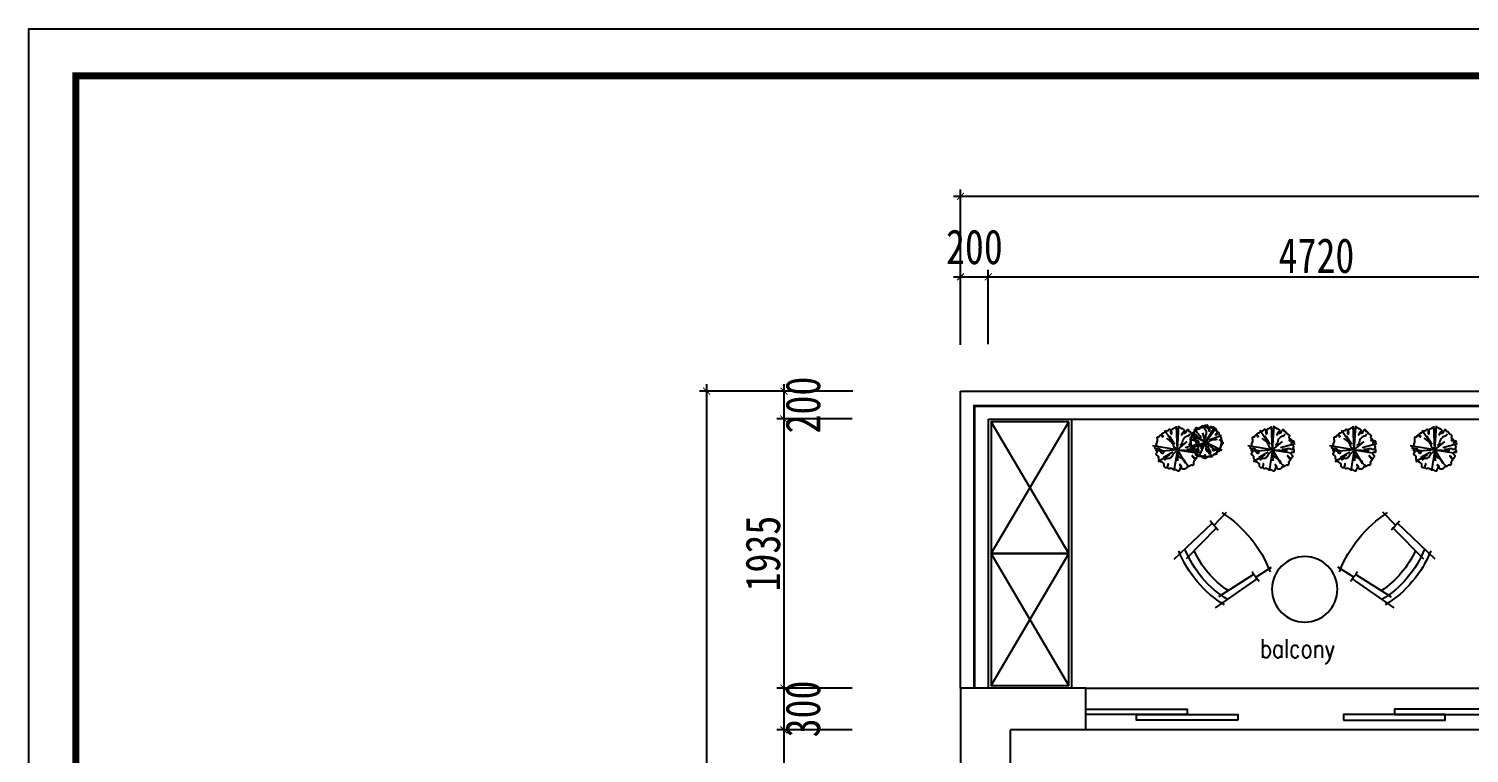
# Model space of a CAD drawing. Header units: millimetres. Extents: x -77055 to 331180, y -861586 to -491011.
# Drawn here: x 138908 to 149266, y -523400 to -518192 of the extents above; entities that cross this region are included whole.
import ezdxf

# ---------------------------------------------------------------- set-up
doc = ezdxf.new("R2010")
doc.units = ezdxf.units.MM
doc.header["$PDMODE"] = 3
doc.linetypes.add('M-HIDDEN', pattern=[1.875, 1.25, -0.625])
for name, color, linetype in [('0-01图框模板说明', 2, 'Continuous'), ('0-02图框细线', 136, 'Continuous'), ('250', 250, 'Continuous'), ('IEM-18Norm', 30, 'Continuous'), ('IFF-PLANTS', 86, 'Continuous'), ('JP-高位家具', 1, 'Continuous'), ('PUB_TEXT', 7, 'Continuous')]:
    doc.layers.add(name, color=color, linetype=linetype)
doc.styles.add('_SIMPLEX', font='SIMPLEX.shx', dxfattribs={"width": 0.8})
doc.styles.add('DIM', font='simhei.ttf', dxfattribs={"width": 0.8})
doc.dimstyles.new('1-50', dxfattribs={"dimscale": 50, "dimtxt": 5, "dimasz": 1, "dimexe": 1, "dimexo": 0.1, "dimgap": 0.5, "dimtad": 1, "dimdec": 0, "dimdsep": 46, "dimtxsty": 'DIM', "dimblk": 'ARCHTICK', "dimcen": 4, "dimdle": 1, "dimclrd": 3, "dimclre": 3, "dimclrt": 1, "dimadec": 0, "dimazin": 0, "dimtfac": 1, "dimtdec": 0, "dimtmove": 2, "dimatfit": 3, "dimldrblk": 'DOT', "dimfxl": 15, "dimfxlon": 1, "dimarcsym": 0})

# ---------------------------------------------------------------- blocks, each defined once
blk = doc.blocks.new('_ArchTick')
at = {"color": 0, "linetype": 'ByBlock', "const_width": 0.15}
blk.add_lwpolyline([(-0.5, -0.5), (0.5, 0.5)], dxfattribs=at)
blk = doc.blocks.new('*D252')
at = {"layer": '250', "color": 3, "lineweight": -2}
for p, q in [((145558, -519975), (145858, -519975)), ((145608, -520463), (145608, -519925)), ((145808, -520458), (145808, -519925))]:
    blk.add_line(p, q, dxfattribs=at)
at = {"layer": 'Defpoints', "color": 0}
for p in [(145808, -519975), (145608, -520468), (145808, -520463)]:
    blk.add_point(p, dxfattribs=at)
at = {"layer": '250', "color": 3, "lineweight": -2, "xscale": 50, "yscale": 50, "zscale": 50, "rotation": 180}
blk.add_blockref('_ArchTick', (145608, -519975), dxfattribs=at)
at = {"layer": '250', "color": 3, "lineweight": -2, "xscale": 50, "yscale": 50, "zscale": 50}
blk.add_blockref('_ArchTick', (145808, -519975), dxfattribs=at)
at = {"layer": '250', "color": 1, "insert": (145708, -519761), "char_height": 250, "attachment_point": 5, "style": 'DIM'}
blk.add_mtext('200', dxfattribs=at)
blk = doc.blocks.new('_Dot')
at = {"color": 0, "linetype": 'ByBlock', "lineweight": -2}
blk.add_line((-0.5, 0), (-1, 0), dxfattribs=at)
at = {"color": 0, "linetype": 'ByBlock', "const_width": 0.5}
blk.add_lwpolyline([(-0.25, 0, 1), (0.25, 0, 1)], format="xyb", close=True, dxfattribs=at)
blk = doc.blocks.new('*D253')
at = {"layer": '250', "color": 3, "lineweight": -2}
for p, q in [((145758, -519975), (150578, -519975)), ((145808, -520458), (145808, -519925)), ((150528, -520455), (150528, -519925))]:
    blk.add_line(p, q, dxfattribs=at)
at = {"layer": 'Defpoints', "color": 0}
for p in [(150528, -519975), (145808, -520463), (150528, -520460)]:
    blk.add_point(p, dxfattribs=at)
at = {"layer": '250', "color": 3, "lineweight": -2, "xscale": 50, "yscale": 50, "zscale": 50, "rotation": 180}
blk.add_blockref('_ArchTick', (145808, -519975), dxfattribs=at)
at = {"layer": '250', "color": 3, "lineweight": -2, "xscale": 50, "yscale": 50, "zscale": 50}
blk.add_blockref('_ArchTick', (150528, -519975), dxfattribs=at)
at = {"layer": '250', "color": 1, "insert": (148168, -519824), "char_height": 250, "attachment_point": 5, "style": 'DIM'}
blk.add_mtext('4720', dxfattribs=at)
blk = doc.blocks.new('*D261')
at = {"layer": '250', "color": 3, "lineweight": -2}
for p, q in [((144833, -520797), (144288, -520797)), ((144338, -520747), (144338, -521047)), ((144828, -520997), (144288, -520997))]:
    blk.add_line(p, q, dxfattribs=at)
at = {"layer": 'Defpoints', "color": 0}
for p in [(144838, -520797), (144338, -520997), (144833, -520997)]:
    blk.add_point(p, dxfattribs=at)
at = {"layer": '250', "color": 3, "lineweight": -2, "xscale": 50, "yscale": 50, "zscale": 50}
for p, rotation in [((144338, -520797), 90), ((144338, -520997), 270)]:
    blk.add_blockref('_ArchTick', p, dxfattribs=dict(at, rotation=rotation))
at = {"layer": '250', "color": 1, "insert": (144476, -520897), "char_height": 250, "attachment_point": 5, "rotation": 90, "style": 'DIM'}
blk.add_mtext('200', dxfattribs=at)
blk = doc.blocks.new('*D262')
at = {"layer": '250', "color": 3, "lineweight": -2}
for p, q in [((144828, -520997), (144288, -520997)), ((144338, -520947), (144338, -522982)), ((144668, -522932), (144288, -522932))]:
    blk.add_line(p, q, dxfattribs=at)
at = {"layer": 'Defpoints', "color": 0}
for p in [(144833, -520997), (144338, -522932), (144673, -522932)]:
    blk.add_point(p, dxfattribs=at)
at = {"layer": '250', "color": 3, "lineweight": -2, "xscale": 50, "yscale": 50, "zscale": 50}
for p, rotation in [((144338, -520997), 90), ((144338, -522932), 270)]:
    blk.add_blockref('_ArchTick', p, dxfattribs=dict(at, rotation=rotation))
at = {"layer": '250', "color": 1, "insert": (144188, -521965), "char_height": 250, "attachment_point": 5, "rotation": 90, "style": 'DIM'}
blk.add_mtext('1935', dxfattribs=at)
blk = doc.blocks.new('*D263')
at = {"layer": '250', "color": 3, "lineweight": -2}
for p, q in [((144338, -522882), (144338, -523282)), ((144828, -522932), (144288, -522932)), ((144828, -523232), (144288, -523232))]:
    blk.add_line(p, q, dxfattribs=at)
at = {"layer": 'Defpoints', "color": 0}
for p in [(144833, -522932), (144338, -523232), (144833, -523232)]:
    blk.add_point(p, dxfattribs=at)
at = {"layer": '250', "color": 3, "lineweight": -2, "xscale": 50, "yscale": 50, "zscale": 50}
for p, rotation in [((144338, -522932), 90), ((144338, -523232), 270)]:
    blk.add_blockref('_ArchTick', p, dxfattribs=dict(at, rotation=rotation))
at = {"layer": '250', "color": 1, "insert": (144476, -523082), "char_height": 250, "attachment_point": 5, "rotation": 90, "style": 'DIM'}
blk.add_mtext('300', dxfattribs=at)
blk = doc.blocks.new('*D264')
at = {"layer": '250', "color": 3, "lineweight": -2}
for p, q in [((144338, -523182), (144338, -530162)), ((144828, -523232), (144288, -523232)), ((144828, -530112), (144288, -530112))]:
    blk.add_line(p, q, dxfattribs=at)
at = {"layer": 'Defpoints', "color": 0}
for p in [(144833, -523232), (144338, -530112), (144833, -530112)]:
    blk.add_point(p, dxfattribs=at)
at = {"layer": '250', "color": 3, "lineweight": -2, "xscale": 50, "yscale": 50, "zscale": 50}
for p, rotation in [((144338, -523232), 90), ((144338, -530112), 270)]:
    blk.add_blockref('_ArchTick', p, dxfattribs=dict(at, rotation=rotation))
at = {"layer": '250', "color": 1, "insert": (144186, -526672), "char_height": 250, "attachment_point": 5, "rotation": 90, "style": 'DIM'}
blk.add_mtext('6880', dxfattribs=at)
blk = doc.blocks.new('*D279')
at = {"layer": '250', "color": 3, "lineweight": -2}
for p, q in [((145608, -520147), (145608, -519347)), ((159878, -520147), (159878, -519347)), ((159928, -519397), (145558, -519397))]:
    blk.add_line(p, q, dxfattribs=at)
at = {"layer": 'Defpoints', "color": 0}
for p in [(145608, -519397), (145608, -520725), (159878, -520725)]:
    blk.add_point(p, dxfattribs=at)
at = {"layer": '250', "color": 3, "lineweight": -2, "xscale": 50, "yscale": 50, "zscale": 50, "rotation": 180}
blk.add_blockref('_ArchTick', (145608, -519397), dxfattribs=at)
at = {"layer": '250', "color": 3, "lineweight": -2, "xscale": 50, "yscale": 50, "zscale": 50}
blk.add_blockref('_ArchTick', (159878, -519397), dxfattribs=at)
at = {"layer": '250', "color": 1, "insert": (152743, -519245), "char_height": 250, "attachment_point": 5, "style": 'DIM'}
blk.add_mtext('14270', dxfattribs=at)
blk = doc.blocks.new('*D281')
at = {"layer": '250', "color": 3, "lineweight": -2}
for p, q in [((144532, -520797), (143732, -520797)), ((143782, -520747), (143782, -532312)), ((144532, -532262), (143732, -532262))]:
    blk.add_line(p, q, dxfattribs=at)
at = {"layer": 'Defpoints', "color": 0}
for p in [(144833, -520797), (143782, -532262), (144833, -532262)]:
    blk.add_point(p, dxfattribs=at)
at = {"layer": '250', "color": 3, "lineweight": -2, "xscale": 50, "yscale": 50, "zscale": 50}
for p, rotation in [((143782, -520797), 90), ((143782, -532262), 270)]:
    blk.add_blockref('_ArchTick', p, dxfattribs=dict(at, rotation=rotation))
at = {"layer": '250', "color": 1, "insert": (143632, -526530), "char_height": 250, "attachment_point": 5, "rotation": 90, "style": 'DIM'}
blk.add_mtext('11465', dxfattribs=at)
blk = doc.blocks.new('TREE')
at = {"color": 0, "linetype": 'ByBlock'}
for p, q in [((0, 0), (-426, 453)), ((-14, 124), (-37, 392)), ((-28, 553), (-9, 216)), ((-2, -2), (384, 367)), ((0, 0), (-500, -310)), ((0, 0), (-473, -365)), ((1, -2), (-184, 326)), ((0, 0), (-35, -318)), ((0, 0), (227, 147)), ((0, 0), (381, 26)), ((0, 0), (325, -339)), ((0, 0), (223, -298)), ((-580, -11), (-189, -11)), ((-146, -21), (-393, -29)), ((189, -548), (66, -191))]:
    blk.add_line(p, q, dxfattribs=at)
for points in [[(-533, 172, 0.048549), (-538, 162, 0.190472), (-538, 152, -0.10101), (-534, 136, 0.307962), (-529, 126, 0.265853), (-522, 125, -0.124573), (-499, 128, -0.175417), (-471, 113, -0.55537), (-474, 103, -0.151111), (-493, 103, 0.037801), (-513, 108, 0.126958), (-522, 108, 0.229316), (-545, 84, 0.16988), (-545, 59, -0.10766), (-541, 26, 0.160613), (-535, -45, -0.11842), (-527, -95, -0.101826), (-531, -107, 0.641425), (-505, -139, 0.023709), (-443, -97, -0.264906), (-413, -93, -0.527356), (-410, -108, -0.115062), (-453, -136, 0.153737), (-493, -166, 0.227692), (-497, -195, -0.107046), (-494, -249, 0.304489), (-478, -282, 0.118537), (-445, -292, -0.24455), (-417, -310, -0.401226), (-423, -336, 0.516312), (-423, -369, 0.207858), (-395, -376, -0.205707), (-373, -381, 0.042292), (-366, -398, 0.27872), (-293, -406, 0.371124), (-277, -369, -0.162146), (-276, -332, -0.092503), (-254, -296, -0.92822), (-245, -302, 0.045097), (-264, -338, 0.271844), (-261, -356, -0.045638), (-237, -394, -0.351087), (-245, -437, 0.267635), (-276, -481, 0.456302), (-255, -503, 0.224849), (-239, -495, -0.702819), (-221, -501, 0.36667), (-167, -517, -0.306593), (-116, -526, 0.365707), (-41, -531, 0.229267), (-32, -515, -0.531538), (-16, -505, 0.038694), (27, -520, 0.546027), (39, -510, 0.008428), (32, -472, -1.045168), (37, -471, 0.024954), (85, -536, 0.277631), (132, -553, 0.618575), (136, -539, 0.07332), (112, -501, -0.264636), (108, -484, -0.283668), (151, -475, 0.151544), (216, -478, 0.263252), (240, -456, -0.276965), (266, -432, -0.00619), (307, -424, 0.292035), (342, -392, 0.386467), (334, -377, -0.479561), (328, -327, -0.347201), (364, -322, 0.24097), (407, -324, 0.319278), (424, -297, -0.256097), (439, -262, 0.599235), (437, -247, 0.047891), (392, -236, -0.010419), (332, -226, -1.343777), (334, -221, -0.207946), (408, -227, 0.33552), (447, -221, 0.15502), (468, -176, -0.317336), (499, -144, 0.33213), (532, -107, 0.295355), (520, -83, -0.3785), (502, -32, 0.22719), (500, 14, 0.002774), (486, 38, -0.340727), (489, 58, 0.192143), (500, 81, 0.191783), (474, 155, 0.399061), (419, 160, -0.281864), (340, 151, -0.778653), (341, 160, 0.05714), (390, 169, 0.298226), (428, 213, -0.213147), (451, 252, 0.598277), (448, 281, 0.136008), (413, 299, -0.239617), (383, 322, 0.225446), (329, 367, -0.274678), (282, 414, 0.625959), (207, 429, -0.077436), (161, 385, -1.722769), (161, 389, 0.182225), (191, 427, -0.220662), (213, 451, 0.440558), (221, 473, 0.255848), (180, 500, 0.203833), (140, 487, -0.381368), (42, 488, 0.289099), (-77, 508, 0.098536), (-107, 488, -0.37499), (-148, 485, 0.295657), (-212, 490, 0.325049), (-226, 463, -0.444778), (-241, 442, -0.072527), (-280, 445, 0.724317), (-286, 435, 0.036145), (-225, 376, 0.245611), (-185, 367, -0.314344), (-138, 351, -0.471362), (-150, 307, -0.328571), (-187, 315, 0.165469), (-233, 341, -0.289587), (-308, 411, 0.485494), (-358, 433, 0.37279), (-379, 377, -0.569082), (-398, 355, 0.406999), (-425, 335, -0.196889), (-455, 288, -0.049165), (-529, 245, 0.519447), (-535, 215, -0.377457), (-533, 172, 3.957934)], [(15, 56, -0.10196), (60, 209, 0.275224), (55, 302, -0.168848), (27, 414, -2.224984)], [(-390, 62, -0.036231), (-288, 26, 0.185457), (-162, 20, -0.211068), (-43, 9, 0.149215), (0, 0, -8.760448)], [(487, -11, 0.172133), (370, 10, -0.196086), (205, 48, 0.316741), (120, 48, -11.613477)], [(-159, -464, 0.391732), (-139, -392, -0.180788), (-149, -315, -0.13994), (-84, -199, 0.260432), (-59, -111, -0.869243)], [(295, -451, 0.133517), (268, -402, 0.059364), (224, -366, -0.223064), (177, -290, 0.236418), (120, -204, -0.461399)]]:
    blk.add_lwpolyline(points, format="xyb", dxfattribs=at)
blk = doc.blocks.new('A$C54042851')
at = {"layer": 'PUB_TEXT', "color": 5, "style": '_SIMPLEX', "width": 0.8}
blk.add_text(' balcony', height=133.3, rotation=360, dxfattribs=at).set_placement((-89, 6251))
blk = doc.blocks.new('gf')
at = {"color": 2}
for p, q in [((97403, -12710), (97767, -12961)), ((97737, -13001), (97429, -12806)), ((98964, -12710), (98600, -12961)), ((98629, -13001), (98938, -12806)), ((97755, -12976), (97894, -13063)), ((98612, -12976), (98473, -13063)), ((97044, -13135), (97374, -13447)), ((97409, -13406), (97146, -13138)), ((98957, -13406), (99220, -13138)), ((99323, -13135), (98993, -13447)), ((97389, -13429), (97501, -13545)), ((98978, -13429), (98865, -13545))]:
    blk.add_line(p, q, dxfattribs=at)
blk.add_circle((98183, -12871), 286, dxfattribs=at)
for centre, radius, start, end in [((97992, -13570), 979, 121.3946, 158.2037), ((97972, -13551), 897, 120.805, 158.5297), ((98395, -13551), 897, 21.4703, 59.195), ((98375, -13570), 979, 21.7963, 58.6054), ((98288, -13377), 666, 139.0444, 148.0705), ((98079, -13377), 666, 31.9295, 40.9556), ((96878, -12636), 1075, 302.7424, 338.895), ((99489, -12636), 1075, 201.105, 237.2576), ((97891, -13867), 666, 133.9798, 143.3347), ((98475, -13867), 666, 36.6653, 46.0202)]:
    blk.add_arc(centre, radius, start, end, dxfattribs=at)
at = {"color": 1}
for centre, start, end in [((97972, -13551), 123.4784, 155.6579), ((98395, -13551), 24.3421, 56.5216)]:
    blk.add_arc(centre, 829, start, end, dxfattribs=at)
blk = doc.blocks.new('A$C277C16EF')
at = {"layer": '0-01图框模板说明', "color": 2, "const_width": 49}
blk.add_lwpolyline([(-338, 19745), (-338, 338), (-28062, 338), (-28062, 19745)], close=True, dxfattribs=at)
at = {"layer": '0-02图框细线'}
blk.add_lwpolyline([(0, 20083), (0, 0), (-28400, 0), (-28400, 20083)], close=True, dxfattribs=at)

msp = doc.modelspace()

# ---------------------------------------------------------------- linework, layer by layer
at = {"layer": '250', "color": 2}
for p, q in [((145608.3, -522932.4), (145608.3, -520797.4)), ((145608.3, -520797.4), (150728.3, -520797.4)), ((145808.3, -522932.4), (145808.3, -520997.4)), ((145808.3, -520997.4), (150528.3, -520997.4)), ((146408.3, -522932.4), (146408.3, -520997.4))]:
    msp.add_line(p, q, dxfattribs=at)
at = {"layer": '250', "color": 7}
for p, q in [((145808.3, -522932.4), (145608.3, -522932.4)), ((145608.3, -522932.4), (145608.3, -530652.4)), ((146508.3, -522932.4), (145808.3, -522932.4)), ((146508.3, -523232.4), (146508.3, -522932.4)), ((145968.3, -530112.4), (145968.3, -523232.4)), ((146508.3, -523232.4), (145968.3, -523232.4))]:
    msp.add_line(p, q, dxfattribs=at)
at = {"layer": '250', "color": 1, "const_width": 20}
msp.add_lwpolyline([(145708.3, -522932.4), (145708.3, -520903.9), (150627.2, -520903.9), (150627.2, -522932.4)], dxfattribs=at)
at = {"layer": '250', "color": 1}
msp.add_lwpolyline([(146388.3, -521017.4), (145828.3, -521017.4), (145828.3, -522912.4), (146388.3, -522912.4)], close=True, dxfattribs=at)
at = {"layer": '250', "color": 8}
for points in [[(145828.3, -522912.4), (146388.3, -521964.9), (145828.3, -521964.9), (146388.3, -521017.4)], [(146388.3, -522912.4), (145828.3, -521964.9), (146388.3, -521964.9), (145828.3, -521017.4)]]:
    msp.add_lwpolyline(points, dxfattribs=at)
at = {"layer": '250', "color": 251}
msp.add_lwpolyline([(149458.3, -522932.4), (149458.3, -523232.4), (146508.3, -523232.4), (146508.3, -522932.4)], close=True, dxfattribs=at)
at = {"layer": '250', "color": 2}
for points in [[(147238.3, -523122.4), (146508.3, -523122.4), (146508.3, -523082.4), (147238.3, -523082.4)], [(148728.3, -523122.4), (149458.3, -523122.4), (149458.3, -523082.4), (148728.3, -523082.4)], [(147603.3, -523162.4), (146873.3, -523162.4), (146873.3, -523122.4), (147603.3, -523122.4)], [(148363.3, -523162.4), (149093.3, -523162.4), (149093.3, -523122.4), (148363.3, -523122.4)]]:
    msp.add_lwpolyline(points, close=True, dxfattribs=at)
at = {"layer": 'IEM-18Norm', "linetype": 'M-HIDDEN', "ltscale": 0.2}
msp.add_circle((147374.5, -521162), 108.3, dxfattribs=at)

# ---------------------------------------------------------------- block references
at = {"color": 2, "ltscale": 100}
msp.add_blockref('A$C54042851', (147776.8, -528964.9), dxfattribs=at)
at = {"layer": '250', "color": 7}
msp.add_blockref('A$C277C16EF', (167307.7, -538274.8), dxfattribs=at)
at = {"layer": 'IFF-PLANTS'}
for p, xscale, yscale, zscale, rotation in [((147167.8, -521218.8), -0.2900516158508789, 0.2900516158551909, 0.2900516158536585, 124.2149886186167), ((147369, -521163.8), 0.2175387118789919, 0.2175387119059451, 0.2175387118902439, 201.1796316261226), ((147852.8, -521218.8), -0.2900516158508789, 0.2900516158551909, 0.2900516158536585, 124.2149886186167), ((148440, -521218.8), -0.2900516158508789, 0.2900516158551909, 0.2900516158536585, 124.2149886186167), ((149019.7, -521218.8), -0.2900516158508789, 0.2900516158551909, 0.2900516158536585, 124.2149886186167)]:
    msp.add_blockref('TREE', p, dxfattribs=dict(at, xscale=xscale, yscale=yscale, zscale=zscale, rotation=rotation))
at = {"layer": 'JP-高位家具', "color": 7, "xscale": -0.823283999983687, "yscale": 0.8232840000127908, "zscale": 0.8232839999999999, "rotation": 180}
msp.add_blockref('gf', (67251, -532818), dxfattribs=at)

# ---------------------------------------------------------------- dimensions: what is measured, and where the dimension line sits
at = {"layer": '250', "color": 7}
dim = msp.add_linear_dim(base=(145608.3, -519396.5), p1=(159878.3, -520724.9), p2=(145608.3, -520724.9), dimstyle='1-50', dxfattribs=at)
dim.commit()
dim.dimension.update_dxf_attribs({"geometry": '*D279', "text_midpoint": (152743.3, -519245.1)})
for base, p1, p2, angle, picture, middle in [((145808.3, -519974.9), (145608.3, -520468.4), (145808.3, -520463.4), 180, '*D252', (145708.3, -519761)), ((150528.3, -519974.9), (145808.3, -520463.4), (150528.3, -520460.1), 180, '*D253', (148168.3, -519823.5)), ((143781.8, -532262.4), (144832.8, -520797.4), (144832.8, -532262.4), 270, '*D281', (143631.8, -526529.9)), ((144337.8, -522932.4), (144832.8, -520997.4), (144672.8, -522932.4), 270, '*D262', (144187.8, -521964.9)), ((144337.8, -530112.4), (144832.8, -523232.4), (144832.8, -530112.4), 270, '*D264', (144186.3, -526672.4))]:
    dim = msp.add_linear_dim(base=base, p1=p1, p2=p2, angle=angle, dimstyle='1-50', dxfattribs=at)
    dim.commit()
    dim.dimension.update_dxf_attribs({"geometry": picture, "text_midpoint": middle})
for base, p1, p2, picture, middle in [((144337.8, -520997.4), (144837.8, -520797.4), (144832.8, -520997.4), '*D261', (144476, -520897.4)), ((144337.8, -523232.4), (144832.8, -522932.4), (144832.8, -523232.4), '*D263', (144476, -523082.4))]:
    dim = msp.add_linear_dim(base=base, p1=p1, p2=p2, angle=270, dimstyle='1-50', dxfattribs=at)
    dim.commit()
    dim.dimension.update_dxf_attribs({"geometry": picture, "text_midpoint": middle, "dimtype": 160})

doc.saveas('drawing.dxf')
